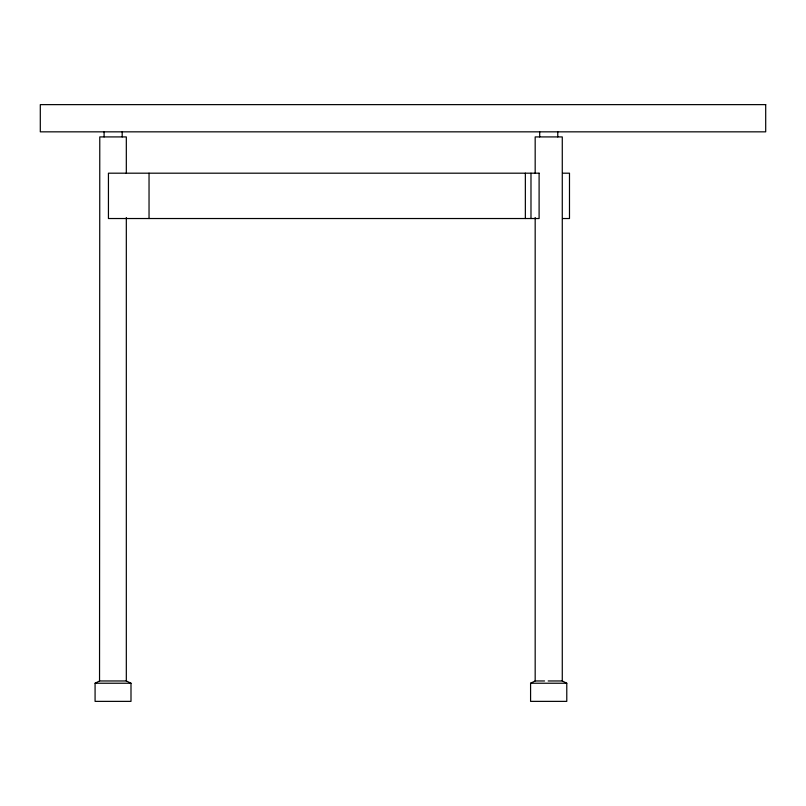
<?xml version="1.0" encoding="UTF-8"?>
<svg xmlns="http://www.w3.org/2000/svg" width="806" height="806" viewBox="0 0 806 806"><rect width="100%" height="100%" fill="white"/><g stroke="black" fill="none" stroke-linecap="round" stroke-linejoin="round"><path stroke-width="1.21" d="M99.541 680.969L126.31 680.969L130.995 683.236L130.995 701.371L95.078 701.371L95.078 683.236L99.541 680.969L99.773 136.919L126.32 136.919L126.32 173.441M548.181 680.969L562.276 680.969L566.779 683.236L566.779 701.371L530.58 701.371L530.58 683.236L535.174 680.969L544.574 680.969M562.528 173.189L569.489 173.189L569.489 218.527L562.528 218.527M95.078 683.236L130.995 683.236M530.58 683.236L566.779 683.236M562.276 680.969L562.276 136.919L535.174 136.919L535.174 173.441M557.772 131.841L557.772 136.909M539.698 131.841L539.698 136.909M535.174 217.519L535.174 680.969M530.983 173.189L530.983 218.527M525.351 173.189L525.351 218.527M149.039 173.189L149.039 218.527M126.32 217.519L126.32 680.969M122.19 131.841L122.19 136.909M104.095 131.841L104.095 136.909M765.7 104.629L40.3 104.629L40.3 131.841L765.7 131.841L765.7 104.629M539.103 173.189L108.437 173.189L108.437 218.527L539.103 218.527L539.103 173.189"/></g></svg>
